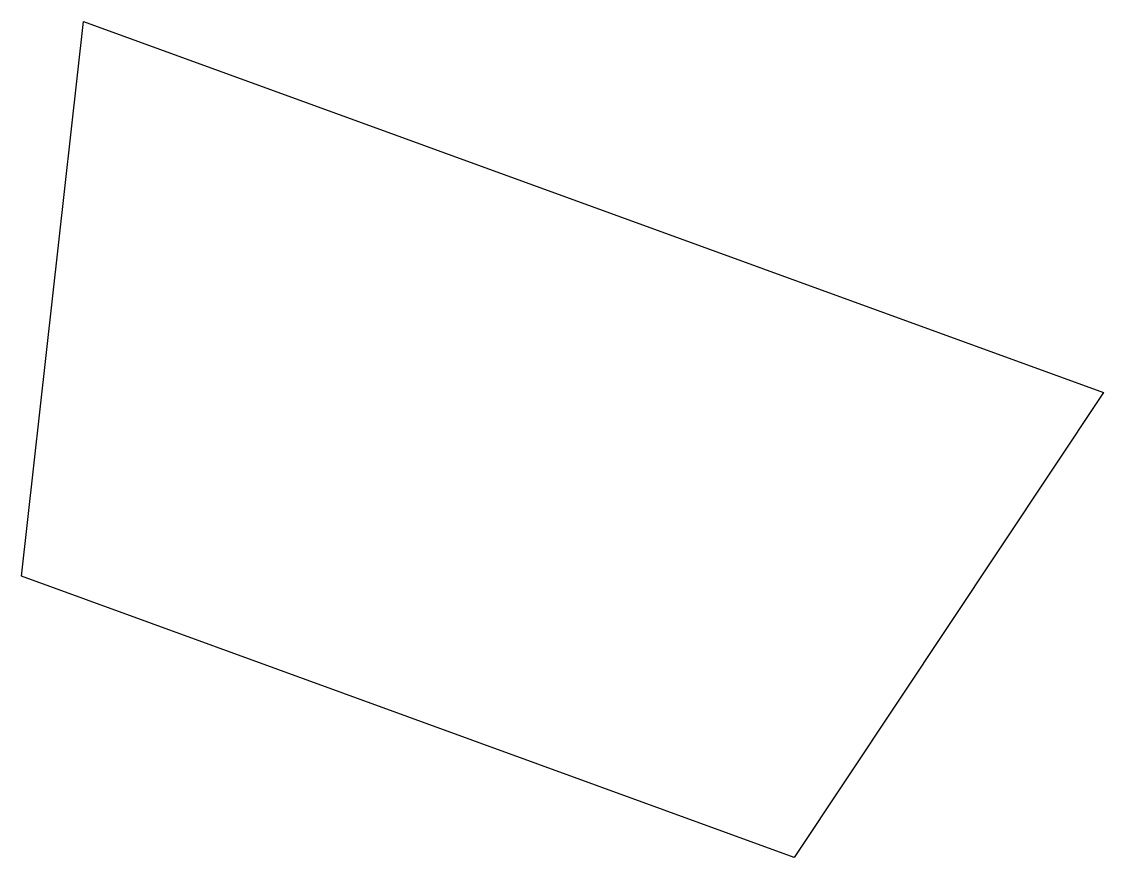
# Model space of a CAD drawing. Extents: x 247.8 to 264.3, y -94.5 to -81.8.
import ezdxf

# ---------------------------------------------------------------- set-up
doc = ezdxf.new("R2010")
doc.units = 0

msp = doc.modelspace()

# ---------------------------------------------------------------- linework, layer by layer
msp.add_lwpolyline([(247.843587, -90.208752), (248.78621, -81.771308), (264.291138, -87.414641), (259.589744, -94.484004)], close=True)

doc.saveas('drawing.dxf')
